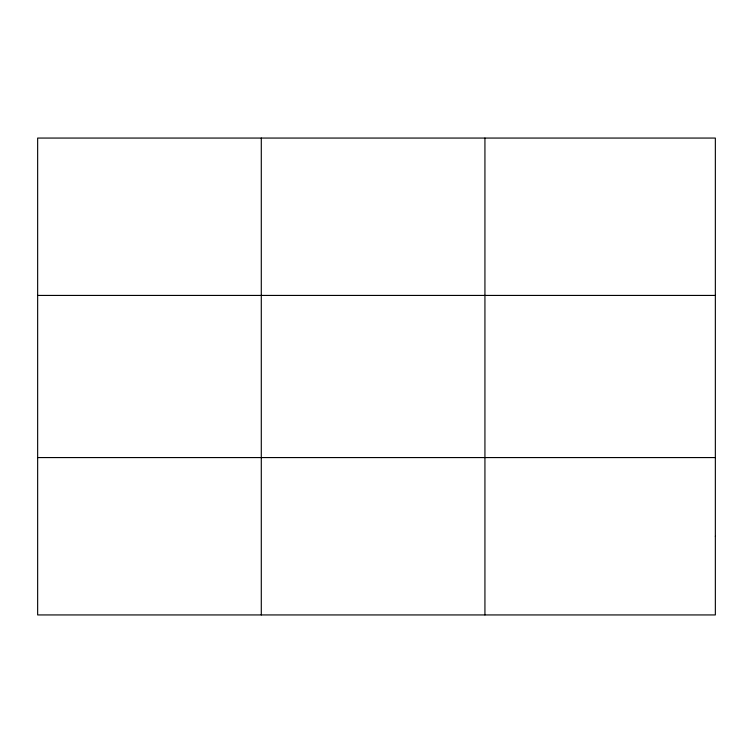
<?xml version="1.0" encoding="UTF-8"?>
<svg xmlns="http://www.w3.org/2000/svg" width="753" height="753" viewBox="0 0 753 753"><rect width="100%" height="100%" fill="white"/><g stroke="black" fill="none" stroke-linecap="round" stroke-linejoin="round"><path stroke-width="1.13" d="M261.291 138.063L261.291 614.937M484.932 138.063L484.932 614.937M37.65 295.43L715.35 295.43M37.65 457.57L715.35 457.57M715.35 536.258L715.35 614.937L37.65 614.937L37.65 138.063L715.35 138.063L715.35 536.258"/></g></svg>
